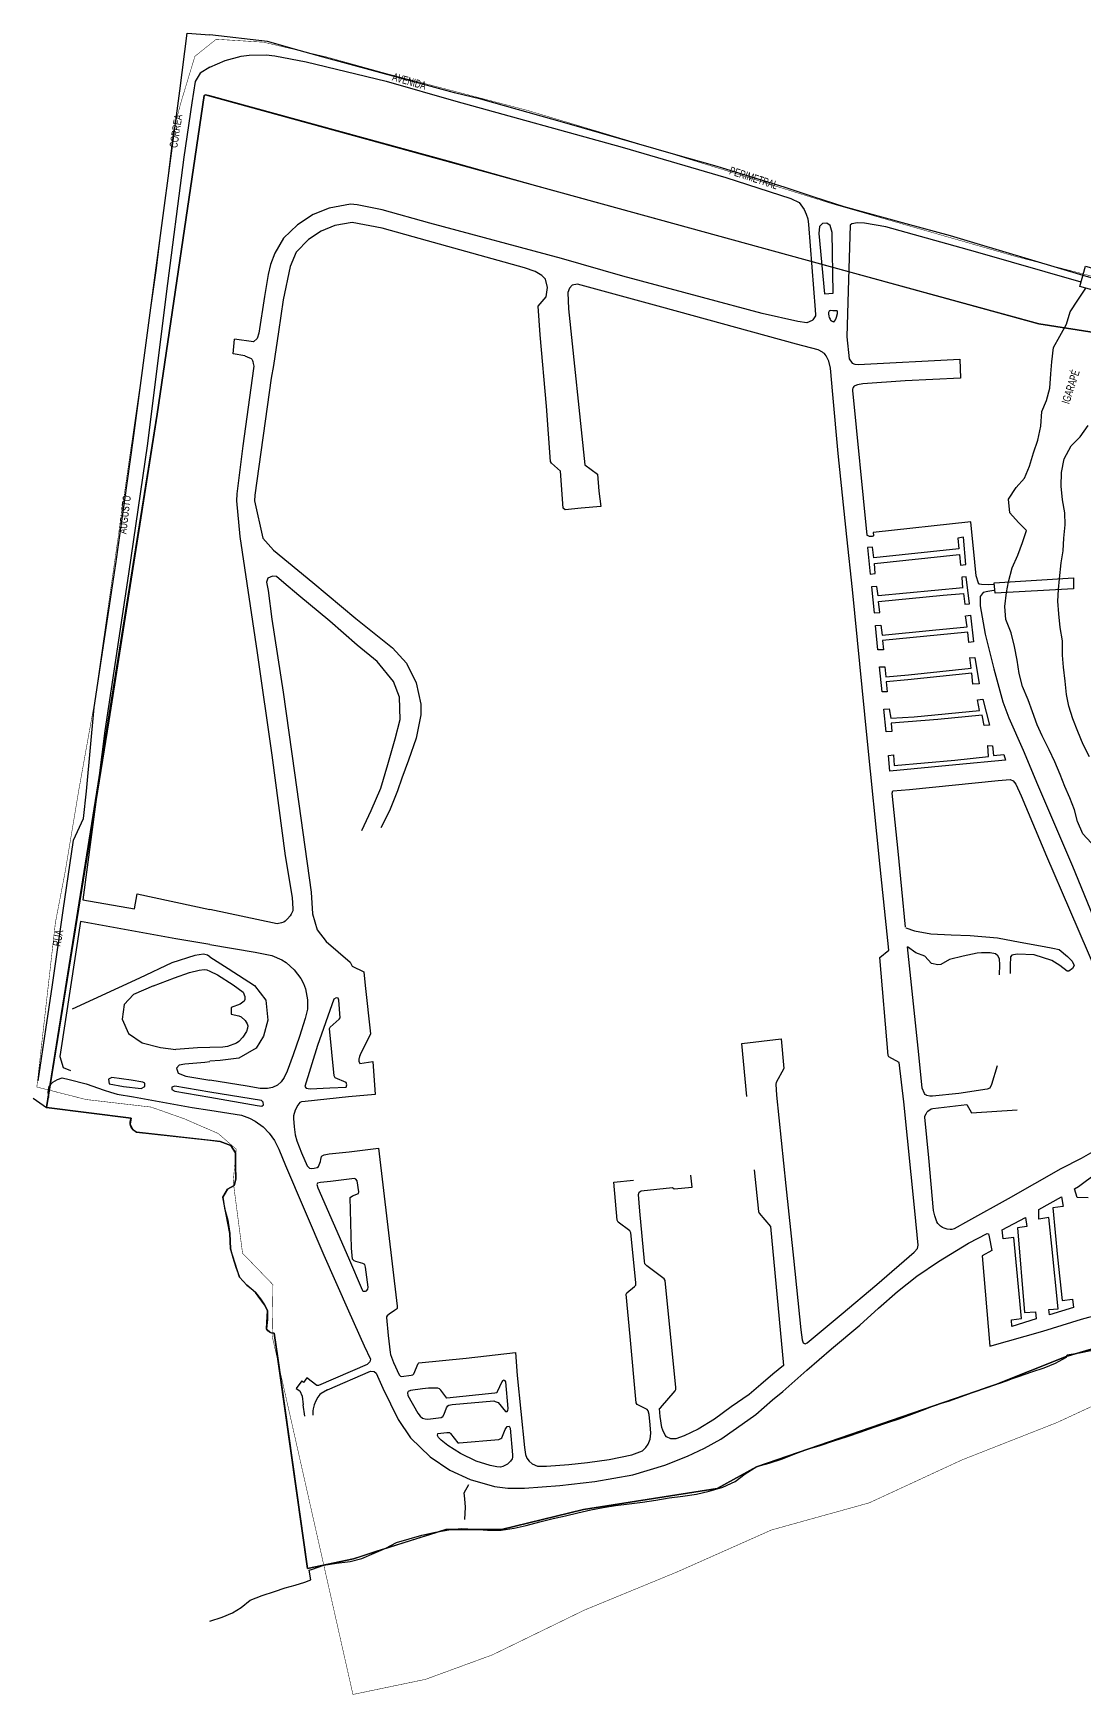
# Model space of a CAD drawing. Extents: x 204548 to 208114, y 4836513 to 4840071.
# Drawn here: x 204548 to 205074, y 4836513 to 4837343 of the extents above; entities that cross this region are included whole.
import ezdxf

# ---------------------------------------------------------------- set-up
doc = ezdxf.new("R2010")
doc.units = 0
doc.header["$LTSCALE"] = 1.5
doc.header["$MEASUREMENT"] = 0
for name, color, linetype in [('CD-MALHA-LOTES', 42, 'CONTINUOUS'), ('HD-CURSO-PERENE', 170, 'CONTINUOUS'), ('HD-TXT-PERENE', 170, 'CONTINUOUS'), ('HD-VALAS-DRENOS', 170, 'CONTINUOUS'), ('LM-LIM-SETOR-FISCAL', 2, 'CONTINUOUS'), ('RU-QUADRAS', 6, 'CONTINUOUS'), ('SV-EIXO-RUA-PAV', 20, 'CONTINUOUS'), ('SV-PONTE-BUEIRO', 249, 'CONTINUOUS'), ('SV-RUA-NAO-PAV-S-GUIA-C-GUIA', 7, 'CONTINUOUS'), ('SV-RUA-PAVIM-S-GUIA-C-GUIA', 7, 'CONTINUOUS'), ('SV-TXT-RUA-PAV-S-GUIA-C-GUIA', 7, 'CONTINUOUS')]:
    doc.layers.add(name, color=color, linetype=linetype)
doc.styles.add('ARIAL', font='ARIAL.TTF')
doc.linetypes.add('Limite', pattern='A,20,-3,[130,ltypeshp.shx,S=6.35,R=0,X=0,Y=0],-3,20', length=46)

msp = doc.modelspace()

# ---------------------------------------------------------------- linework, layer by layer
at = {"layer": 'CD-MALHA-LOTES', "flags": 128}
msp.add_lwpolyline([(205200.44, 4837174.72), (205051.48, 4837198.15), (204947.26, 4837226.58), (204799.75, 4837267.13), (204755.96, 4837279.52), (204636.79, 4837312.07), (204634.62, 4837312.63), (204633.92, 4837312.3), (204610.5, 4837152.96), (204586.19, 4836999.71), (204561.42, 4836845.54), (204555.16, 4836806.27), (204597.43, 4836801.03), (204596.97, 4836798.04), (204598.35, 4836795.29), (204600.18, 4836793.91), (204636.79, 4836790.01), (204641.87, 4836789.33), (204647.36, 4836787.36), (204649.58, 4836783.72), (204649.56, 4836777.41), (204649.74, 4836770.5), (204649, 4836767.28), (204645.55, 4836765.5), (204643.32, 4836761.45), (204644.16, 4836756), (204645.85, 4836749.95), (204646.84, 4836743.3), (204647.16, 4836735.59), (204648.25, 4836731.32), (204649.87, 4836726.47), (204651.61, 4836721.41), (204655.22, 4836717.54), (204657.52, 4836715.81), (204659.69, 4836713.73), (204662.07, 4836710.58), (204664.11, 4836707.62), (204665.7, 4836704.82), (204665.6, 4836700.25), (204665.06, 4836695.64), (204667.1, 4836693.73), (204669.03, 4836693.47), (204670.64, 4836682.22), (204685.61, 4836575.86), (204708.62, 4836580.64), (204719.92, 4836584.54), (204754.87, 4836595.39), (204782.66, 4836595.39), (204823.7, 4836605.37), (204890.58, 4836615.78), (204910.12, 4836626.63), (205029.98, 4836667.86), (205065.15, 4836681.75), (205107.71, 4836694.33)], dxfattribs=at)
at = {"layer": 'HD-CURSO-PERENE', "flags": 128}
for points in [[(205077.58, 4836938.62), (205073.4, 4836943.17), (205070.82, 4836949.22), (205069.29, 4836955.13), (205066.9, 4836961.18), (205064.49, 4836966.81), (205062.1, 4836972.86), (205059.35, 4836979.19), (205056.54, 4836985.17), (205053.14, 4836992.16), (205050.65, 4836997.62), (205048.32, 4837004.16), (205046.1, 4837010.13), (205043.28, 4837016.73), (205041.49, 4837023.26), (205040.49, 4837029.92), (205039.31, 4837036.72), (205037.5, 4837043.61), (205034.98, 4837050.35), (205034.37, 4837056.86), (205035.31, 4837063.72), (205036.3, 4837069.14), (205038.1, 4837076.19), (205040.84, 4837082.48), (205043.24, 4837088.87), (205045.27, 4837094.81), (205041.28, 4837098.72), (205036.82, 4837103.62), (205036.24, 4837110.5), (205040.15, 4837116.23), (205044.22, 4837121.01), (205046.74, 4837126.98), (205048.78, 4837133.65), (205050.84, 4837139.9), (205052.37, 4837146.99), (205052.92, 4837154.3), (205055.29, 4837159.83), (205056.95, 4837165.89), (205057.33, 4837173.12), (205057.91, 4837179.2), (205058.68, 4837186.28), (205061.89, 4837192), (205065.17, 4837197.99), (205067.13, 4837204.09), (205070.94, 4837209.92), (205074.97, 4837216.01)], [(205076.71, 4836981.71), (205073.54, 4836987.82), (205070.96, 4836994.31), (205068.46, 4837000.58), (205066.39, 4837006.95), (205065.18, 4837012.83), (205064.62, 4837019.49), (205063.7, 4837026.42), (205063.3, 4837032.51), (205063.21, 4837039.68), (205062.08, 4837046.37), (205061.35, 4837053.06), (205060.98, 4837059.52), (205061.26, 4837065.24), (205061.66, 4837070.69), (205062.65, 4837078.68), (205063.55, 4837084.68), (205063.91, 4837090.93), (205064.53, 4837097.62), (205064.4, 4837103.68), (205063.27, 4837110.08), (205062.59, 4837116.96), (205062.74, 4837123.78), (205064.1, 4837130.66), (205067.61, 4837137.11), (205072.07, 4837141.58), (205076.13, 4837147.21)], [(204636.77, 4836549.4), (204642.97, 4836551.55), (204648.06, 4836553.73), (204652.44, 4836556.39), (204656.92, 4836559.95), (204663.02, 4836562.39), (204669.13, 4836564.23), (204674.45, 4836566.08), (204679.44, 4836567.41), (204684.37, 4836569.04), (204687.23, 4836570.08), (204686.51, 4836575.02), (204688.06, 4836575.53), (204693.78, 4836577.5), (204700.18, 4836578.53), (204707.04, 4836579.29), (204712.88, 4836580.75), (204719.05, 4836583.4), (204724.73, 4836586.06), (204730.15, 4836588.85), (204736.41, 4836590.57), (204742.87, 4836592.44), (204749.61, 4836593.91), (204756.38, 4836595.15), (204762.55, 4836595.77), (204769.25, 4836595.55), (204775.64, 4836594.98), (204782.44, 4836595), (204789.05, 4836595.91), (204795.06, 4836597.29), (204801.84, 4836599.08), (204808.54, 4836600.74), (204814.62, 4836602.2), (204820.78, 4836603.58), (204827.33, 4836605.1), (204833.48, 4836606.33), (204839.7, 4836607.24), (204846.56, 4836608.09), (204853.13, 4836609), (204859.79, 4836610), (204866.58, 4836611.18), (204873.37, 4836612.05), (204880.11, 4836613.03), (204886.51, 4836614.46), (204893.31, 4836616.56), (204899.54, 4836619.26), (204904.6, 4836623.11), (204910.33, 4836626.73), (204916.51, 4836628.53), (204923.22, 4836630.64), (204929.84, 4836633.33), (204935.73, 4836635.53), (204942.09, 4836637.24), (204948.85, 4836639.6), (204955.68, 4836641.87), (204962.09, 4836643.94), (204969.1, 4836646.43), (204975.34, 4836648.57), (204981.53, 4836650.56), (204987.92, 4836652.99), (204994.54, 4836655.54), (205000.37, 4836657.86), (205006.28, 4836659.44), (205012.72, 4836661.82), (205019.09, 4836664.13), (205026.14, 4836666.62), (205032.48, 4836668.66), (205035.24, 4836669.7), (205038.25, 4836670.73), (205041.31, 4836671.81), (205047.87, 4836674.12), (205054.01, 4836676.06), (205059.79, 4836678.43), (205065.24, 4836681.54), (205065.62, 4836682.68), (205071.75, 4836683.6), (205078.3, 4836685.02)]]:
    msp.add_lwpolyline(points, dxfattribs=at)
at = {"layer": 'HD-VALAS-DRENOS', "flags": 128}
msp.add_lwpolyline([(204764.29, 4836600.31), (204764.68, 4836606.51), (204764.37, 4836610.69), (204764.06, 4836613.65), (204766.25, 4836617.81)], dxfattribs=at)
at = {"layer": 'LM-LIM-SETOR-FISCAL', "color": 7, "linetype": 'Limite', "ltscale": 0.1, "const_width": 0.25}
msp.add_lwpolyline([(205108.05, 4836670.8), (205060.32, 4836648.72), (205013.04, 4836630.13), (204966.58, 4836608.64), (204917.78, 4836595.1), (204870.58, 4836574.13), (204824.16, 4836555.03), (204778.18, 4836532.66), (204744.68, 4836520.4), (204708.36, 4836512.83), (204667.95, 4836692.06), (204668.34, 4836717.73), (204653.15, 4836733.44), (204648.49, 4836769.1), (204649.95, 4836785.48), (204640.97, 4836793.3), (204623.99, 4836800.66), (204607.47, 4836806.5), (204574.9, 4836810.29), (204550.26, 4836816.55), (204559.55, 4836898.77), (204564.51, 4836924.61), (204571.11, 4836964.23), (204579.01, 4837008.22), (204610.19, 4837225.65), (204618.45, 4837293.89), (204622.2, 4837308.37), (204629.31, 4837331.86), (204639.99, 4837340.41), (204663.73, 4837338.93), (204695.3, 4837331.5), (204725.37, 4837323.18), (204795.13, 4837304.97), (204851.91, 4837288.01), (204894.02, 4837275.06), (204948.4, 4837258.05), (205039.93, 4837231.78), (205082.36, 4837220.78)], dxfattribs=at)
at = {"layer": 'RU-QUADRAS', "color": 6, "linetype": 'Continuous'}
msp.add_lwpolyline([(205107.71, 4836694.33), (205065.15, 4836681.75), (205029.98, 4836667.86), (204910.12, 4836626.63), (204890.58, 4836615.78), (204823.7, 4836605.37), (204782.66, 4836595.39), (204754.87, 4836595.39), (204708.62, 4836580.64), (204685.61, 4836575.86), (204669.03, 4836693.47, -0.31955), (204665.06, 4836695.64), (204665.7, 4836704.82), (204664.11, 4836707.62), (204659.69, 4836713.73), (204655.22, 4836717.54), (204651.61, 4836721.41), (204647.16, 4836735.59), (204646.84, 4836743.3), (204643.32, 4836761.45), (204645.55, 4836765.5), (204649, 4836767.28), (204649.74, 4836770.5), (204649.58, 4836783.72), (204647.36, 4836787.36), (204641.87, 4836789.33), (204600.18, 4836793.91, -0.430688), (204597.43, 4836801.03), (204555.16, 4836806.27), (204610.5, 4837152.96), (204633.92, 4837312.3), (204634.62, 4837312.63), (205051.48, 4837198.15), (205200.44, 4837174.72)], format="xyb", dxfattribs=at)
at = {"layer": 'SV-EIXO-RUA-PAV'}
for p, q in [((204621.76, 4837314.67), (204625.4, 4837343.41)), ((204608.31, 4837213.63), (204621.76, 4837314.67)), ((204598.4, 4837139.85), (204608.31, 4837213.63)), ((204589.91, 4837079.33), (204598.4, 4837139.85)), ((204578.94, 4837006.26), (204589.91, 4837079.33)), ((204575.12, 4836964.4), (204578.94, 4837006.26)), ((204573.63, 4836950.87), (204575.12, 4836964.4)), ((204568.67, 4836939.9), (204573.63, 4836950.87)), ((204563.36, 4836904.87), (204568.67, 4836939.9)), ((204558.06, 4836867.71), (204563.36, 4836904.87)), ((204550.98, 4836819.58), (204558.06, 4836867.71))]:
    msp.add_line(p, q, dxfattribs=at)
at = {"layer": 'SV-EIXO-RUA-PAV', "flags": 128}
for points in [[(204625.4, 4837343.41), (204636.79, 4837342.68)], [(205093.28, 4837216.64), (205073.58, 4837222.21), (205020.58, 4837238.16), (205007.24, 4837242.14), (204985.11, 4837248.1), (204954.09, 4837256.58), (204939.1, 4837261.51), (204924.54, 4837266.22), (204890.49, 4837276.71), (204868.75, 4837283.03), (204814.36, 4837298.66), (204772.28, 4837310.44), (204759.22, 4837313.65), (204693.48, 4837331.42), (204681.49, 4837334.85), (204665.64, 4837339.35), (204636.79, 4837342.68)]]:
    msp.add_lwpolyline(points, dxfattribs=at)
at = {"layer": 'SV-PONTE-BUEIRO', "flags": 128}
for points in [[(205092.42, 4837211.18), (205071.95, 4837216.85), (205074.76, 4837227.02), (205095.24, 4837221.36)], [(205029.11, 4837068.69), (205068.73, 4837071.13), (205068.8, 4837065.69), (205029.63, 4837063.38)]]:
    msp.add_lwpolyline(points, close=True, dxfattribs=at)
at = {"layer": 'SV-RUA-NAO-PAV-S-GUIA-C-GUIA', "flags": 128}
for points in [[(204984.89, 4836896.19), (204989.29, 4836894.6), (204997.46, 4836893.18), (205007.64, 4836892.56), (205017.07, 4836892.31), (205030.65, 4836891.1), (205042.1, 4836889.02), (205054.15, 4836886.72), (205058.43, 4836885.92), (205061.57, 4836885.22), (205065.74, 4836881.87), (205068.08, 4836879.4), (205069.11, 4836877.27), (205068.16, 4836875.73), (205066.36, 4836874.45), (205065.51, 4836874.49), (205061.92, 4836877.35), (205057.85, 4836879.8), (205049.12, 4836882.6), (205040.55, 4836882.98), (205037.84, 4836882.51), (205037.18, 4836881.65), (205037.09, 4836877.26), (205037.04, 4836873.23)], [(205031.7, 4836872.7), (205031.97, 4836877.64), (205031.78, 4836880.7), (205030.95, 4836882.19), (205029.78, 4836883.13), (205027.13, 4836883.65), (205022.73, 4836883.68), (205020.55, 4836883.4), (205013.54, 4836881.95), (205006.69, 4836880.37), (205002.46, 4836877.79), (205000.94, 4836877.55), (204997.8, 4836878.37), (204994.43, 4836881.89), (204989.94, 4836883.63), (204985.67, 4836886.65)]]:
    msp.add_lwpolyline(points, dxfattribs=at)
at = {"layer": 'SV-RUA-PAVIM-S-GUIA-C-GUIA'}
msp.add_line((204548.45, 4836811.05), (204555.16, 4836806.27), dxfattribs=at)
at = {"layer": 'SV-RUA-PAVIM-S-GUIA-C-GUIA', "flags": 128}
for points in [[(204636.79, 4837326.46), (204632.02, 4837323.38), (204629.43, 4837319.32), (204627.83, 4837308.54), (204623.84, 4837281.53), (204614.88, 4837213.05), (204605.54, 4837138.25), (204596.15, 4837073.05), (204584.34, 4836994.63), (204579.7, 4836959.09), (204573.2, 4836910.2), (204599.17, 4836905.59), (204600.51, 4836913.15), (204636.78, 4836905.22)], [(204636.79, 4837326.46), (204644.49, 4837329.77), (204652.44, 4837331.87), (204656.47, 4837332.42), (204665.03, 4837332.64), (204669.26, 4837332.12), (204684.9, 4837329.07), (204725, 4837319.48), (204759.87, 4837309.5), (204843.05, 4837286.43), (204894.82, 4837271.36), (204927.37, 4837260.83), (204931.46, 4837258.86), (204934.04, 4837255.29)], [(204934.04, 4837255.29), (204935.08, 4837253.01), (204935.89, 4837250.68), (204936.17, 4837247.73), (204939.59, 4837205.19), (204939.77, 4837202.56), (204939.66, 4837202.04), (204939.03, 4837201.1), (204938.41, 4837200.14), (204937.98, 4837199.81), (204935.42, 4837198.61), (204930.89, 4837199.27), (204912.98, 4837203.26), (204883.18, 4837211.21), (204843.3, 4837222.01), (204812.6, 4837230.71), (204746.81, 4837248.52), (204722.93, 4837255.13), (204710.45, 4837257.68), (204707.08, 4837257.97), (204696.55, 4837255.9), (204688.5, 4837252.75), (204680.66, 4837247.63), (204673.69, 4837240.88), (204669.23, 4837233.37), (204667.16, 4837227.82), (204665.92, 4837222.82), (204664.08, 4837211.81), (204661.33, 4837193.52), (204660.4, 4837190.71), (204658.67, 4837189.06), (204649.17, 4837190.37)], [(204905.41, 4836811.84), (204902.89, 4836838.33), (204922.56, 4836840.64), (204923.85, 4836825.73), (204919.98, 4836818.73), (204919.8, 4836817.92), (204920.17, 4836812.48), (204924.85, 4836767.22), (204928.73, 4836731), (204932.31, 4836695.22), (204932.97, 4836690.06), (204933.57, 4836688.61), (204934.55, 4836688.2), (204935.52, 4836688.57), (204952.6, 4836702.86), (204970.39, 4836717.76), (204989.04, 4836734.01), (204990.64, 4836735.81), (204990.9, 4836736.64), (204991.06, 4836737.52), (204989.33, 4836754.65), (204983.89, 4836809.19), (204981.62, 4836828.75), (204976.42, 4836831.56), (204976.1, 4836832.24), (204971.92, 4836881.25), (204976.35, 4836884.91), (204972, 4836926.67), (204965.56, 4836990.94), (204958.13, 4837065.35), (204955.46, 4837091.68), (204951.05, 4837133.37), (204948.4, 4837162.81), (204947.23, 4837175.93), (204946.38, 4837179.42), (204945, 4837182.09), (204944.53, 4837182.79), (204944.15, 4837183.21), (204943.55, 4837183.68), (204943.23, 4837183.87), (204941.01, 4837185.06), (204930.23, 4837188.02), (204862.82, 4837206.45), (204820.71, 4837217.91), (204818.06, 4837217.41), (204816.59, 4837215.95), (204815.81, 4837213.8), (204816.09, 4837205.62), (204824.27, 4837127.55), (204830.64, 4837122.99), (204831.29, 4837114.53), (204832.28, 4837106.84), (204822.45, 4837105.93), (204814.45, 4837105.06), (204813.48, 4837105.93), (204812.23, 4837124.44), (204807.65, 4837128.41), (204807.22, 4837129.28), (204805.11, 4837156.89), (204802, 4837192.59), (204800.96, 4837206.91), (204805.07, 4837211.57), (204805.67, 4837216.22), (204804.63, 4837220.4), (204802.79, 4837222.32), (204799.43, 4837224.33), (204794.2, 4837226.08), (204745.7, 4837239.57), (204722.9, 4837245.89), (204707.98, 4837248.72), (204699.27, 4837247.3), (204692.41, 4837244.47), (204686.1, 4837240.34), (204679.89, 4837233.91), (204676.96, 4837226.73), (204673.41, 4837210.17), (204671.07, 4837194.19), (204668.55, 4837177.31), (204667.44, 4837170.94), (204659.21, 4837112.48), (204659.12, 4837109.63), (204663.33, 4837090.96), (204668.69, 4837085.02), (204688.28, 4837068.76), (204709.88, 4837050.81), (204728.15, 4837036.11), (204735.22, 4837028.54), (204739.92, 4837018.59), (204742.32, 4837007.92), (204742.32, 4837002.59), (204740, 4836991.03), (204736.09, 4836979.92), (204732.78, 4836970.96), (204730.68, 4836964.71), (204726.62, 4836954.65), (204722.39, 4836946.1)], [(204960.64, 4837248.61), (204957.85, 4837248.15), (204956.98, 4837247.43), (204956.05, 4837214.55), (204955.38, 4837191.6), (204956.6, 4837180.55), (204957.98, 4837178.46), (204959.44, 4837177.99), (204961.07, 4837177.86), (205011.9, 4837180.37), (205012.24, 4837170.97)], [(205072.51, 4837218.89), (205019.7, 4837234.11), (204974.95, 4837246.65), (204964.25, 4837248.37), (204960.64, 4837248.61)], [(204654.32, 4837182.2), (204648.4, 4837183.08), (204649.17, 4837190.37)], [(204658.71, 4837176.96), (204658.59, 4837175.71), (204653.23, 4837137.19), (204650.26, 4837113.11), (204650.08, 4837109.54), (204651.82, 4837091.76), (204660.51, 4837033.7), (204667.74, 4836982.4), (204674.46, 4836932.09), (204677.92, 4836911.23), (204678.33, 4836905.6), (204678.24, 4836904.68), (204677.44, 4836902.93), (204676.9, 4836902.08), (204675.61, 4836900.6), (204674.41, 4836899.47), (204673.77, 4836899), (204672.7, 4836898.55), (204670.52, 4836898.08), (204636.78, 4836905.22)], [(204654.32, 4837182.2), (204656.69, 4837181.18), (204657.19, 4837180.9), (204657.43, 4837180.72), (204657.73, 4837180.41), (204658.06, 4837179.85), (204658.23, 4837179.32), (204658.47, 4837178.25), (204658.71, 4837176.96)], [(205012.24, 4837170.97), (204984.49, 4837169.58), (204963.37, 4837168.12), (204960.67, 4837167.66), (204960.24, 4837167.53)], [(204960.24, 4837167.53), (204959.11, 4837166.88), (204958.9, 4837166.73), (204958.56, 4837166.34), (204958.32, 4837165.85), (204958.22, 4837165.5), (204958.14, 4837164.79), (204965.42, 4837092.43)], [(204968.56, 4837093.83), (204968.68, 4837092.26), (204968.67, 4837092.18), (204968.58, 4837092.04), (204968.43, 4837091.93), (204968.06, 4837091.8), (204967.68, 4837091.74), (204967.49, 4837091.74), (204967.2, 4837091.76), (204966.79, 4837091.87), (204965.42, 4837092.43)], [(205020.08, 4837072.09), (205019.35, 4837078.9), (205017.41, 4837099.11), (204968.56, 4837093.83)], [(205011.67, 4837082.72), (205012.2, 4837077.44), (205014.91, 4837077.81), (205013.66, 4837091.43), (205010.95, 4837090.97), (205011.39, 4837085.65), (204968.94, 4837081.06), (204968.26, 4837086.4), (204965.79, 4837086.25), (204967.13, 4837072.94), (204969.62, 4837073.26), (204969.17, 4837078.3), (205011.48, 4837082.79)], [(204712.73, 4836944.84), (204717.54, 4836954.75), (204722.3, 4836965.97), (204725.83, 4836977.75), (204729.52, 4836990.67), (204732, 4837000.34), (204731.68, 4837011.44), (204728.65, 4837019.28), (204720.53, 4837029.29), (204710.52, 4837037.54), (204696.83, 4837049.48), (204681.31, 4837062.24), (204673.81, 4837068.67), (204670.05, 4837071.86), (204668.06, 4837072.04), (204665.87, 4837070.88), (204665.14, 4837068.99), (204665.95, 4837064.77), (204667.87, 4837050.51), (204673.51, 4837014.02), (204679.17, 4836973.65), (204687.48, 4836913.96), (204688.12, 4836903.2), (204690.45, 4836895.05), (204695.01, 4836889.22), (204707.05, 4836878.94), (204707.91, 4836877.02), (204713.82, 4836874.12), (204714.51, 4836867.28), (204717.16, 4836843.07), (204712.02, 4836832.62), (204711.7, 4836831.78), (204711.41, 4836831.03), (204711.3, 4836830.66), (204711.23, 4836830.1), (204711.24, 4836829.89), (204711.33, 4836829.48), (204711.64, 4836828.66), (204711.79, 4836828.25), (204718.25, 4836829.24), (204719.51, 4836812.8), (204706.2, 4836811.64), (204684.45, 4836809.22), (204682.57, 4836809.06), (204681.86, 4836808.77), (204680.78, 4836807.49), (204679.44, 4836804.91), (204678.67, 4836802.14), (204678.58, 4836800.74), (204678.96, 4836796.69), (204679.51, 4836792.68), (204680.37, 4836789.59), (204682.67, 4836783.59), (204685.52, 4836777.07), (204686.64, 4836775.96), (204687.41, 4836775.79), (204689, 4836776), (204690.5, 4836776.29), (204691.1, 4836776.75), (204692.08, 4836779.25), (204692.28, 4836780.34), (204692.58, 4836781.75), (204693.03, 4836782.2), (204694.01, 4836782.69), (204696.53, 4836783.11), (204706.45, 4836784.15), (204721.07, 4836785.91), (204730.56, 4836706.94), (204730.47, 4836705.89), (204730.2, 4836705.42), (204729.11, 4836704.77), (204726.55, 4836702.93), (204725.52, 4836702.15), (204725.14, 4836701.64), (204725.09, 4836701.34), (204725.92, 4836692.31), (204727.05, 4836683.82), (204727.22, 4836682.82), (204728.67, 4836678.86), (204731.49, 4836672.72), (204732.08, 4836671.96), (204732.72, 4836671.84), (204737.53, 4836672.42), (204738.34, 4836672.68), (204738.81, 4836673.15), (204740.97, 4836678.25), (204741.33, 4836678.62), (204765.07, 4836680.94), (204789.59, 4836683.84), (204790.52, 4836672.27), (204794.12, 4836636.31), (204794.6, 4836632.86), (204795.35, 4836631.03), (204796.48, 4836629.42), (204797.94, 4836628.07), (204800.67, 4836627), (204805.1, 4836626.94), (204816.27, 4836627.81), (204825.65, 4836628.88), (204836.48, 4836630.27), (204847.77, 4836632.64), (204853.11, 4836634.66), (204854.78, 4836636.3), (204856.05, 4836637.96), (204857, 4836640.44), (204857.33, 4836643.46), (204857.07, 4836647.68), (204856.49, 4836652.85), (204856.09, 4836654.64), (204855.59, 4836655.31), (204850.57, 4836657.79), (204849.93, 4836658.67), (204846.97, 4836691.79), (204845, 4836712.96), (204845.28, 4836713.57), (204849.21, 4836716.82), (204849.85, 4836717.55), (204849.86, 4836718.77), (204847.34, 4836743.69), (204846.82, 4836744.58), (204841.04, 4836748.89), (204840.59, 4836750), (204838.91, 4836768.92), (204848.66, 4836769.99)], [(205013.51, 4837066.07), (204970.98, 4837062.08), (204970.35, 4837066.81), (204967.78, 4837066.59), (204969.05, 4837053.55), (204971.85, 4837053.74), (204971.25, 4837059.25), (205003.61, 4837062.48), (205013.77, 4837063.32), (205014.36, 4837057.97), (205016.74, 4837058.13), (205015.09, 4837071.59), (205012.93, 4837071.38), (205013.3, 4837066.04)], [(205029.2, 4837067.73), (205026.22, 4837067.7), (205022.7, 4837067.79), (205021.93, 4837067.89), (205021.57, 4837068.02), (205021.31, 4837068.25), (205021.24, 4837068.4), (205020.08, 4837072.09)], [(205029.48, 4837064.84), (205028.83, 4837064.79), (205025.87, 4837064.25), (205023.62, 4837063.71), (205022.08, 4837061.83), (205021.99, 4837057.07), (205024.53, 4837043.03), (205028.82, 4837025.6), (205033.44, 4837009.07), (205036.48, 4837001.07), (205043.63, 4836985), (205050.75, 4836967.82), (205068.28, 4836926.89), (205078.34, 4836902.06), (205094.98, 4836861.95), (205101.36, 4836849.97), (205107.78, 4836834.53), (205108.97, 4836833.01), (205109.82, 4836832.55), (205114.43, 4836831.46), (205123.49, 4836830), (205132.82, 4836828.85), (205138.11, 4836828.69)], [(205014.84, 4837052.06), (205017.26, 4837052.42), (205018.65, 4837039.07), (205016.36, 4837038.86), (205015.9, 4837043.95), (204973.29, 4837039.78), (204973.74, 4837035.12), (204970.95, 4837035.08), (204969.72, 4837047.25), (204972.41, 4837047.39), (204972.97, 4837042.43), (204998.28, 4837044.94), (205015.56, 4837046.64), (205014.74, 4837052.17)], [(205016.93, 4837031.2), (205019.39, 4837031.28), (205021.57, 4837018.17), (205018.45, 4837018), (205017.97, 4837023.53), (204985.87, 4837020.18), (204975.06, 4837019.07), (204975.54, 4837014.1), (204973.1, 4837014.05), (204971.78, 4837026.59), (204974.41, 4837026.66), (204974.93, 4837021.65), (204986.18, 4837022.56), (205017.54, 4837025.96), (205016.82, 4837031.26)], [(205020.73, 4837010.2), (205023.32, 4837010.47), (205026.67, 4836997.52), (205024, 4836997.28), (205023.11, 4837002.38), (205000.85, 4837000.34), (204977.59, 4836998.5), (204977.91, 4836994.24), (204975.01, 4836994.16), (204973.96, 4837005.4), (204976.58, 4837005.56), (204977.42, 4837001), (204989.09, 4837001.67), (205021.8, 4837004.76), (205020.72, 4837010.07)], [(205009.95, 4836977.63), (204976.89, 4836974.51), (204976.29, 4836982.25), (204978.69, 4836982.59), (204979.1, 4836977.31), (205009.42, 4836980.04), (205026.27, 4836981.79), (205025.84, 4836987.29), (205028.16, 4836987.19)], [(205028.18, 4836987.19), (205028.67, 4836982.3), (205033.9, 4836982.81), (205034.76, 4836980.01), (205009.95, 4836977.63)], [(204984.78, 4836896.46), (204981.1, 4836934.41), (204978.04, 4836963.52), (204978.46, 4836964.63), (204986.74, 4836965.27), (205031.06, 4836969.72), (205037.15, 4836970.27), (205038.64, 4836969.68), (205039.89, 4836967.95), (205042.64, 4836962.11), (205055.29, 4836931.98), (205066.73, 4836905.37), (205085.97, 4836860.85)], [(204636.78, 4836887.76), (204619.85, 4836890.6), (204572.09, 4836899.33), (204561.76, 4836831.84), (204563.42, 4836826.35), (204567.02, 4836824.82)], [(204636.78, 4836887.76), (204659.4, 4836883.96), (204667.8, 4836882.33), (204672.77, 4836880.16), (204675.02, 4836878.78), (204678.93, 4836875.19), (204682.34, 4836870.85), (204683.65, 4836868.38), (204684.66, 4836865.67), (204685.7, 4836860.12), (204685.64, 4836855.42), (204684.53, 4836850.86), (204681.57, 4836841.82), (204678.53, 4836832.64), (204675.5, 4836824.48), (204673.99, 4836821.23), (204672.45, 4836819.08), (204670.66, 4836817.44), (204668.19, 4836816.25), (204665.55, 4836815.82), (204661.96, 4836815.86), (204655.45, 4836816.9), (204636.78, 4836819.97)], [(205030.56, 4836827.2), (205027.79, 4836817.76), (205026.86, 4836816.05), (205025.55, 4836815.39), (205011.33, 4836813.22), (204998.21, 4836812), (204996.96, 4836811.92), (204995.43, 4836812.32), (204995.2, 4836812.4), (204994.77, 4836812.64), (204994.49, 4836812.88), (204994.18, 4836813.33), (204993.03, 4836815.91), (204991.35, 4836832.87), (204985.67, 4836886.65)], [(204636.78, 4836881.66), (204635.55, 4836882.43), (204633.54, 4836883.02), (204629.21, 4836882.38), (204617.74, 4836878.55), (204601.53, 4836870.9)], [(204636.78, 4836881.66), (204645.97, 4836875.87), (204659.05, 4836867.33), (204664.85, 4836859.9), (204665.87, 4836849.92), (204663.57, 4836841.93), (204659.97, 4836836.02), (204651.31, 4836831), (204642.01, 4836829.72), (204636.79, 4836829.4)], [(204601.53, 4836870.9), (204567.93, 4836855.49)], [(204608.62, 4836867.13), (204619.03, 4836871.15), (204626.68, 4836873.83), (204631.46, 4836875.03), (204634, 4836875.32), (204635.26, 4836875.15), (204636.78, 4836874.45)], [(204636.78, 4836874.45), (204640.58, 4836872.71), (204648.48, 4836867.71), (204653.38, 4836863.95), (204654.3, 4836861.75), (204654.26, 4836860.23), (204653.92, 4836859.5), (204652.03, 4836857.96), (204647.41, 4836856.28), (204647.42, 4836852.95)], [(204608.62, 4836867.13), (204598.54, 4836862.78), (204593.97, 4836857.8), (204592.91, 4836850.48), (204596.1, 4836843.36), (204602.92, 4836838.56), (204612.07, 4836836.33), (204619.86, 4836835.31)], [(204647.42, 4836852.95), (204651.23, 4836852.16), (204652.46, 4836851.69), (204654.53, 4836849.8), (204655.52, 4836848.08), (204655.75, 4836847.19), (204655.7, 4836845.9), (204655.15, 4836844.37), (204653.25, 4836841.4), (204651.25, 4836839.28), (204650.04, 4836838.48), (204645.63, 4836836.83), (204643.34, 4836836.52), (204636.78, 4836836.3)], [(204636.78, 4836836.3), (204630.6, 4836836.1), (204619.86, 4836835.31)], [(204636.78, 4836829.1), (204634.32, 4836828.82), (204624.3, 4836828.05), (204621.38, 4836827.53), (204620.04, 4836825.94), (204620.92, 4836823.55), (204624.72, 4836821.96), (204636.78, 4836819.97)], [(204556.33, 4836811.33), (204555.9, 4836813.92), (204556.36, 4836817), (204558.22, 4836818.94), (204560.61, 4836820.35), (204562.97, 4836821.07), (204566.4, 4836820.38), (204574.87, 4836818.08), (204583.87, 4836814.96), (204587.16, 4836813.89), (204590.5, 4836813.03), (204598.53, 4836811.58), (204627.97, 4836806.3), (204636.78, 4836804.94)], [(204636.78, 4836814.01), (204619.24, 4836816.91), (204617.81, 4836816.39), (204617.79, 4836815.36), (204619.28, 4836814.48), (204636.78, 4836811.45)], [(204636.78, 4836811.45), (204660.4, 4836807.3), (204662.82, 4836806.98), (204663.57, 4836807.7), (204663.46, 4836808.9), (204662.66, 4836809.73), (204636.78, 4836814.01)], [(204636.78, 4836804.94), (204652.55, 4836802.51), (204656.64, 4836801.01), (204659.54, 4836799.47), (204663.43, 4836796.67), (204666.39, 4836793.45), (204669.07, 4836789.77), (204671.25, 4836785.4), (204674.64, 4836777.23), (204693.77, 4836732.39), (204706.13, 4836704.67), (204713.99, 4836687.22), (204717.1, 4836680.54), (204716.8, 4836679.14), (204715.48, 4836677.86), (204691.21, 4836667.3), (204690.29, 4836667.25), (204685.27, 4836671.18), (204683.62, 4836668.87), (204682.75, 4836669.6), (204680.03, 4836665.85), (204681.74, 4836664.61), (204683.04, 4836662), (204683.54, 4836657.67)], [(205080.71, 4836785.41), (205072.56, 4836780.79), (205062.46, 4836775.56), (205036.12, 4836760.61), (205016.18, 4836749.64), (205009.01, 4836745.72), (205007.92, 4836745.35), (205007.14, 4836745.28), (205005.59, 4836745.43), (205004.02, 4836745.92), (205003.27, 4836746.3), (205002.19, 4836747.04), (205000.88, 4836748.31), (205000.47, 4836749.07), (204999.39, 4836752.08), (204998.76, 4836754.76), (204996.31, 4836781.22), (204994.32, 4836801.43), (204994.42, 4836802), (204995.07, 4836803.07), (204995.58, 4836804.1), (204995.95, 4836804.51), (204997.5, 4836805.63), (204998.42, 4836805.75), (205015.41, 4836807.77), (205017.72, 4836803.59), (205040.55, 4836805.18)], [(204697.17, 4836769.37), (204692.18, 4836768.83), (204690.59, 4836768.52), (204690.26, 4836767.84), (204690.86, 4836766.13), (204706.07, 4836731.14)], [(204715.88, 4836715.44), (204715.91, 4836716.53), (204715.29, 4836721.46), (204714.71, 4836726.54), (204714.27, 4836727.75), (204713.37, 4836728.23), (204709.85, 4836729.31), (204708.92, 4836729.72), (204708.21, 4836730.45), (204707.64, 4836736), (204707, 4836761.31), (204708.2, 4836762.13), (204711.12, 4836763.26), (204711.3, 4836764.22), (204710.54, 4836769.58), (204709.88, 4836770.44), (204709.18, 4836770.75), (204697.07, 4836769.36)], [(204909.07, 4836775.2), (204911.17, 4836754.29), (204911.56, 4836753.51), (204917.13, 4836746.78), (204923.76, 4836677.37), (204918.43, 4836673.05), (204912.37, 4836667.83), (204906.46, 4836662.84), (204897.59, 4836656.66), (204889.12, 4836650.54), (204880.98, 4836645.45), (204874.05, 4836642.18), (204869.83, 4836640.58), (204867.39, 4836640.67), (204865.2, 4836641.65), (204864.46, 4836642.52), (204863.38, 4836645.03), (204862.88, 4836646.26), (204862.06, 4836651.82), (204861.68, 4836655.73), (204862.25, 4836656.21), (204869.52, 4836664.67), (204869.91, 4836665.36), (204869.83, 4836666.39), (204864.49, 4836719.81), (204864.1, 4836720.66), (204855.28, 4836727.16), (204854.42, 4836728.07), (204854.23, 4836729.44), (204851.84, 4836754.48), (204851.18, 4836762.88), (204851.47, 4836763.98), (204852.48, 4836764.58), (204868.26, 4836766.35), (204868.96, 4836765.68), (204878.01, 4836766.52), (204877.37, 4836772.47)], [(205076.05, 4836761.11), (205070.53, 4836761.32), (205069.3, 4836765.58), (205071.32, 4836766.86), (205080.41, 4836773.66)], [(205063.4, 4836756.8), (205058.47, 4836756.1), (205060.81, 4836731.49), (205063.03, 4836709.76), (205068.23, 4836710.41), (205068.8, 4836706.31), (205056.73, 4836702.61), (205056.35, 4836705.39), (205061.13, 4836705.69), (205057.95, 4836736.93), (205056.45, 4836751.33), (205051.41, 4836750.55), (205051.43, 4836755.29), (205062.67, 4836761.67), (205063.56, 4836756.81)], [(205045.38, 4836746.85), (205040.69, 4836746.15), (205044.27, 4836703.77), (205049.72, 4836704.2), (205050.14, 4836700.63), (205037.91, 4836696.84), (205037.68, 4836700.22), (205042.7, 4836700.8), (205038.91, 4836741.26), (205033.54, 4836740.69), (205033.02, 4836745.21), (205044.81, 4836751.3), (205045.34, 4836746.77)], [(204695.67, 4836665.07), (204717.21, 4836674.41), (204719.05, 4836674.39), (204719.98, 4836673.55), (204723.36, 4836665.94), (204730.92, 4836650.32), (204737.1, 4836641.06), (204747.02, 4836631.69), (204756.9, 4836625.03), (204766.92, 4836620.34), (204779.16, 4836616.84), (204785.9, 4836615.95), (204794.2, 4836615.99), (204811.91, 4836617.29), (204829.39, 4836619.26), (204848.38, 4836622.65), (204864.41, 4836627.44), (204875.76, 4836632), (204884.2, 4836635.99), (204892.39, 4836640.48), (204900.24, 4836645.91), (204909.94, 4836652.86), (204918.16, 4836660.13), (204923.32, 4836664.31), (204935.29, 4836675.03), (204947.63, 4836685.65), (204961.88, 4836697.49), (204971.23, 4836706), (204980.77, 4836714.27), (204990.36, 4836722.01), (205001.15, 4836729.35), (205016.18, 4836738.4), (205025.5, 4836743.37), (205026.2, 4836743.2), (205026.64, 4836741.6), (205027.82, 4836734.86), (205023.05, 4836732.07), (205026.94, 4836686.97), (205053.45, 4836694.53), (205072.75, 4836700.55), (205082.54, 4836703.22)], [(204706.07, 4836731.14), (204712.95, 4836715.11), (204713.13, 4836714.85), (204713.67, 4836714.51), (204714.65, 4836714.43), (204715.07, 4836714.66), (204715.88, 4836715.44)], [(204735.88, 4836662.39), (204740.89, 4836653.49), (204741.91, 4836652.04), (204743.23, 4836651.02), (204744.45, 4836650.64), (204745.81, 4836650.48), (204752.47, 4836651.29), (204753.39, 4836651.79), (204753.92, 4836653.03), (204755.09, 4836656.14), (204755.76, 4836657.19), (204756.32, 4836657.49), (204757.93, 4836657.77), (204778.76, 4836659.72), (204779.56, 4836659.39), (204780.98, 4836658.73), (204784.65, 4836654.35), (204785.43, 4836654.3), (204785.86, 4836654.82), (204786.01, 4836655.81), (204784.87, 4836669.18), (204784.48, 4836669.72), (204783.86, 4836669.94), (204783.23, 4836669.64), (204782.8, 4836669.11), (204780.54, 4836664.11), (204780.32, 4836663.67), (204779.34, 4836663.41), (204755.29, 4836661.01)], [(204695.67, 4836665.07), (204692.49, 4836663.34), (204691.85, 4836662.81), (204690.86, 4836661.41), (204689.74, 4836659.68), (204688.94, 4836657.58), (204688.43, 4836655.64), (204688.32, 4836654.66), (204688.24, 4836652.42)], [(204755.29, 4836661.01), (204752.32, 4836664.97), (204751.7, 4836665.6), (204750.76, 4836665.9), (204746.23, 4836665.95), (204743.19, 4836665.71), (204737.12, 4836664.73), (204736.04, 4836664.31), (204735.71, 4836663.72), (204735.88, 4836662.39)], [(204684.32, 4836651.98), (204683.54, 4836657.67)]]:
    msp.add_lwpolyline(points, dxfattribs=at)
for points in [[(204948.07, 4837243.8), (204947.05, 4837247.23), (204945.41, 4837248.43), (204943.14, 4837248.25), (204941.66, 4837246.83), (204941.43, 4837243.29), (204944.26, 4837213.16), (204948.46, 4837213.49)], [(204950.57, 4837204.56), (204948.39, 4837204.59), (204947.24, 4837204.75), (204946.85, 4837204.66), (204946.66, 4837204.55), (204946.51, 4837204.42), (204946.3, 4837204.12), (204946.2, 4837203.79), (204946.17, 4837203.11), (204946.34, 4837201.91), (204946.53, 4837201.31), (204946.97, 4837200.41), (204947.28, 4837199.99), (204947.52, 4837199.75), (204948.04, 4837199.37), (204948.4, 4837199.23), (204948.6, 4837199.19), (204948.9, 4837199.21), (204949.16, 4837199.32), (204949.26, 4837199.42), (204949.71, 4837200.05), (204949.95, 4837200.5), (204950.28, 4837201.44), (204950.75, 4837203.35), (204950.73, 4837204.1)], [(204696.73, 4836816.1), (204704.98, 4836816.52), (204705.32, 4836817.71), (204705.05, 4836818.88), (204699.39, 4836821.15), (204699.01, 4836822.07), (204696.71, 4836845.82), (204696.97, 4836846.45), (204701.46, 4836850.4), (204701.94, 4836851.14), (204701.37, 4836859.96), (204700.9, 4836860.93), (204699.96, 4836861.18), (204698.74, 4836860.5), (204690.69, 4836837.25), (204684.26, 4836816.82), (204684.89, 4836816.02), (204686.9, 4836815.67)], [(204597.51, 4836819.9), (204587.69, 4836821.25), (204586.07, 4836820.47), (204586.43, 4836818.18), (204593.6, 4836816.76), (204602.51, 4836815.81), (204604.32, 4836816.75), (204604.24, 4836818.4), (204603.26, 4836819.01)], [(204755.28, 4836643.89), (204756.59, 4836643.73), (204757.15, 4836643.38), (204760.79, 4836638.72), (204761.41, 4836638.57), (204781.29, 4836640.38), (204782.41, 4836640.89), (204782.86, 4836641.22), (204784.56, 4836645.27), (204785.47, 4836646.78), (204786.48, 4836646.91), (204787.01, 4836646.01), (204788.1, 4836632.7), (204788.17, 4836631.36), (204788.04, 4836630.69), (204787.23, 4836629.44), (204785.71, 4836627.96), (204783.37, 4836626.78), (204782.14, 4836626.56), (204780.4, 4836626.6), (204776.91, 4836627.24), (204770.06, 4836629.44), (204762.16, 4836633.25), (204755.9, 4836637.31), (204752.41, 4836640.02), (204751.15, 4836641.31), (204750.7, 4836642.27), (204750.76, 4836643.35)]]:
    msp.add_lwpolyline(points, close=True, dxfattribs=at)

# ---------------------------------------------------------------- texts
at = {"layer": 'HD-TXT-PERENE', "style": 'ARIAL', "width": 0.7}
msp.add_text('IGARAPÉ', height=4, rotation=72, dxfattribs=at).set_placement((205066.54, 4837157.71))
at = {"layer": 'SV-TXT-RUA-PAV-S-GUIA-C-GUIA', "style": 'ARIAL', "width": 0.7}
for s, rotation, p in [('AVENIDA', 344, (204727.7, 4837319.87)), ('CORREA', 81, (204620.48, 4837285.89)), ('PERIMETRAL', 342, (204896.3, 4837273.02)), ('AUGUSTO', 83, (204594.97, 4837092.89)), ('RUA', 79, (204561.98, 4836886.59))]:
    msp.add_text(s, height=4, rotation=rotation, dxfattribs=at).set_placement(p)

doc.saveas('drawing.dxf')
